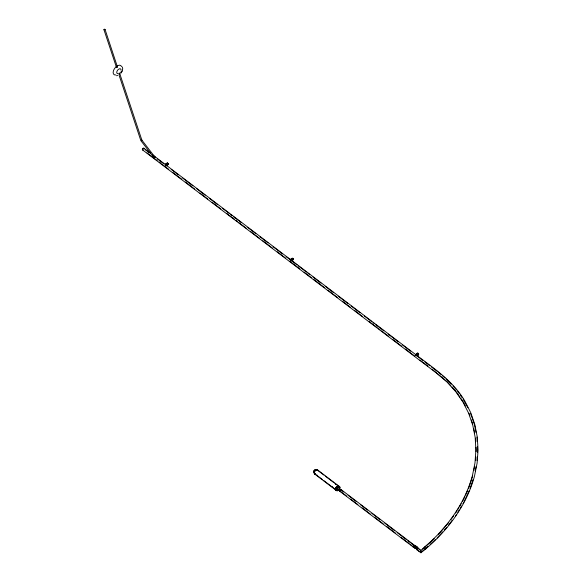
<?xml version="1.0" encoding="UTF-8"?>
<svg xmlns="http://www.w3.org/2000/svg" width="582" height="582" viewBox="0 0 582 582"><rect width="100%" height="100%" fill="white"/><g stroke="black" fill="none" stroke-linecap="round" stroke-linejoin="round"><path stroke-width="0.87" d="M166.096 164.437L166.867 165.317L167.354 164.873M292.615 260.154L292.491 260.641L292.688 260.118M417.738 355.071L417.796 355.246M119.645 73.725L119.732 74.256L118.983 74.511M167.034 163.833L166.161 163.717L166.939 163.477M166.183 165.899L165.71 165.252L165.957 165.572M292.266 258.699C290.491 258.546 291.822 258.794 292.266 258.917M416.792 354.489L417.541 355.689L416.61 353.994L417.323 353.558L417.425 353.921M291.567 258.43L291.349 258.735L292.157 258.597L291.437 259.237L292.331 260.663L290.935 259.026L291.029 259.805L291.327 259.368L292.062 260.343L291.444 259.441M291.298 261.012L291.276 260.547L297.075 264.956M293.27 259.179L292.36 258.364L293.03 259.405M420.691 551.125L420.713 552.034M166.488 164.102L166.394 163.382L166.627 164.299L167.005 164.044M417.505 354.118C416.537 354.14 417.192 354.002 416.879 353.434M292.128 259.376L291.691 259.47L292.113 259.063M167.783 163.651L168.307 164.044L167.558 163.062L168.314 164.626L167.107 163.215L168.111 164.43L167.565 163.353L168.198 163.804M292.608 258.372L293.524 259.077L293.03 258.35M293.124 259.47L293.241 258.553M418.145 353.856L418.669 354.751L417.832 353.31L418.72 354.125L417.971 353.15L418.393 353.449M418.589 354.234L418.138 353.732L418.465 354.227M122.271 66.93L122.722 68.741L122.205 71.062M416.988 548.048L416.486 549.503L421.055 552.755A2.044 0.4 85.1 0 0 421.142 552.194A2.095 0.4 85.2 0 1 421.092 552.594L425.784 548.862L424.482 547.182L424.562 547.844M475.509 460.282L475.756 456.841M476.127 451.668L476.091 447.223M476.978 460.435L477.225 456.957M477.538 452.614L477.524 446.583M166.859 163.593C166.023 164.306 167.15 164 166.859 163.527M415.235 545.923L415.854 546.185M166.176 164.502C167.863 166.336 164.975 163.731 167.194 165.135M416.472 353.798L417.214 353.536M153.342 156.973L153.357 156.274L154.143 156.296M415.446 545.756L415.963 546.338L415.519 545.698M167.558 165.208C167.711 166.758 164.815 163.746 165.914 165.506M417.869 355.427L416.981 355.5L417.92 355.457M417.578 353.412L417.941 353.55M420.699 551.132A2.117 0.407 85.1 0 1 420.728 550.659L424.409 547.204L425.748 548.877M417.636 547.371L417.156 547.189M420.721 550.645L420.75 550.456A2.044 0.4 85.1 0 0 420.684 551.51L420.691 551.649M142.452 149.836L437.024 373.469L447.107 382.127L455.808 391.744L462.959 402.067L468.656 413.278L472.744 425.115L475.159 437.257L475.916 449.937L474.985 462.828L472.431 475.639C464.676 503.954 446.576 528.441 424.38 547.24L424.598 547.902M291.291 259.485L292.019 260.634L291.327 259.368M416.174 354.758L417.68 355.391L416.559 354.438L417.425 355.304L417.178 355.697L417.68 354.998L417.76 355.464M473.755 470.663L474.628 466.335M475.21 470.911L476.091 466.538M292.135 258.757L291.938 258.757M417.279 353.696L416.683 354.074L417.33 353.871M168.14 164.037L167.754 163.251M292.928 258.67L292.913 258.284L293.364 258.75M415.65 355.209L416.072 355.311L415.715 355.093M166.139 165.768L166.277 165.23L152.535 154.797M416.617 355.9L416.414 355.5L422.794 360.396M292.368 260.576L292.455 259.936M153.495 157.235L154.608 157.227L154.434 156.442M420.771 550.383L417.891 547.88M417.709 547.575L417.178 546.993M472.715 475.865L468.481 488.691M470.089 488.487L473.042 479.524M141.863 140.211L141.288 140.699M121.354 71.382L120.743 72.561M116.502 67.039L116.873 67.65L117.557 67.272L105.029 29.384L104.331 29.144L103.945 29.704L116.48 67.396L116.72 66.828M167.078 164.168L166.678 164.299M462.61 501.415L464.814 496.642M465.542 495.056L467.746 490.284M464.276 501.328L469.085 490.902M122.169 71.15L120.765 73.361M416.959 355.02C417.956 356.38 415.395 353.725 416.559 354.438M293.335 258.932C292.12 257.942 294.492 260.452 293.044 258.794M154.841 156.973L154.266 157.46M165.259 164.91L166.096 165.528M455.662 513.018L457.052 510.698M457.976 509.148L458.907 507.606M459.831 506.056L461.22 503.736M457.83 512.262L459.234 509.927M460.166 508.37L461.57 506.027M462.966 503.692L463.905 502.128M292.564 260.423L292.462 260.103M291.444 258.83C292.208 259.135 291.16 259.281 291.989 258.386M167.398 163.36L166.896 163.011L168.147 163.804L167.558 163.062L167.878 163.811M416.996 355.624L417.483 355.406M291.931 258.845L292.157 258.677M448.416 522.883L438.501 534.298M451.021 519.384L453.633 515.885M448.54 525.182L452.221 520.243M455.379 516.016L456.433 514.604M415.366 545.661L415.57 545.996M291.873 259.456C291.909 259.208 291.175 259.346 292.149 258.837M292.055 258.866L291.597 259.048L291.888 258.503M416.668 353.827L417.236 353.66M437.169 537.957L442.633 531.941M444.452 529.933L446.881 527.256M291.989 260.583L291.371 259.55M417.192 355.617L417.076 355.573M340.15 489.949L339.866 490.35L340.201 489.913A0.742 0.422 -52.8 0 0 339.779 490.51M166.721 164.422L167.027 164.248M434.172 538.706L422.743 549.044M428.163 546.214L420.961 552.463C421.681 552.02 418.836 551.991 418.123 550.332M430.091 544.446L435.234 539.725M425.813 548.826C448.271 529.802 466.589 505.031 474.439 476.382L477.124 463.083L478.069 450.017L477.276 436.995L474.81 424.504L470.663 412.507L464.8 400.983C453.407 381.45 434.325 368.61 416.661 355.311L415.941 354.78L416.661 355.311M166.779 163.891L166.263 163.6L166.794 163.346M166.954 163.797L166.328 163.891L166.692 163.455M416.654 353.689C417.643 354.889 416.472 353.514 417.221 353.943L417.083 353.543M417.279 354.423C414.944 353.74 418.051 354.642 416.69 354.22M416.807 353.951L417.221 353.805L416.748 354.089M167.892 163.971L168.023 164.32L168.06 163.891M415.919 546.127L415.468 545.836M417.432 547.407L416.996 547.24L417.403 547.109M417.629 547.436L417.243 547.444M167.289 165.164L167.369 165.375M166.532 163.782L166.91 163.753M414.188 546.92L413.264 547.065L339.619 491.157M167.078 165.652L166.728 165.215M417.061 549.597L416.596 549.597M117.68 75.522L116.48 75.718M166.059 164.299L166.045 165.033M336.92 490.219L335.887 490.131L314.382 473.792M418.334 354.147L417.323 353.078L418.087 353.674M336.68 490.277C333.326 489.869 337.858 483.809 339.262 486.77M415.257 547.858C415.512 546.622 415.359 546.651 415.279 547.858M166.234 165.775C166.132 164.721 167.129 166.096 166.125 165.128M416.93 353.434L417.301 353.529M418.553 353.951L418.371 353.863M153.924 157.54L153.386 157.06M166.808 165.223L167.165 165.143L166.663 164.822M167.325 163.346L167.827 163.862M153.663 156.187L154.87 156.805M416.567 354.562L417.105 355.209L416.756 354.685M167.798 163.338L168.016 163.804M166.328 164.175L165.797 163.949L166.758 164.677M166.161 164.342L166.692 165.026M166.365 164.211C168.125 166.365 166.088 164.146 166.648 164.939M291.466 260.27C292.528 261.34 289.632 258.808 291.466 260.27L415.948 354.794M339.284 487.003C338.426 484.115 334.337 488.131 335.741 490.008M414.129 546.964A1.077 0.618 -52.8 0 1 413.147 546.687A1.077 0.618 -52.8 0 1 414.166 545.349A1.077 0.618 -52.8 0 1 414.697 546.222C415.192 544.396 412.478 545.96 413.264 547.065M166.226 165.193L290.753 259.754M143.863 148.221L150.367 153.153M145.071 149.559L149.378 152.826M157.344 158.871L163.848 163.804M171.159 169.362L178.39 174.847M182.733 178.143L192.853 185.833M196.469 188.575L205.148 195.166M209.491 198.455L217.442 204.5M222.506 208.341L229.017 213.281M230.457 214.38L231.905 215.478M233.353 216.577L241.304 222.615M247.816 227.555L255.774 233.593M260.11 236.889L268.062 242.927M273.125 246.768L282.532 253.912M286.148 256.655L289.763 259.397M298.522 266.054L306.481 272.092M307.922 273.191L309.369 274.289M312.985 277.032L320.944 283.07M325.28 286.366L333.239 292.404M338.302 296.245L347.701 303.382M351.317 306.132L359.996 312.716M364.332 316.011L371.563 321.504M373.011 322.603L374.459 323.701M375.907 324.8L383.858 330.838M388.201 334.126L398.321 341.816M402.664 345.111L410.616 351.15M424.896 361.989L429.8 365.722M431.204 366.784L437.511 371.571M159.213 161.927L160.559 162.945M147.013 152.877L157.147 160.574M161.49 163.869L168.729 169.362M173.072 172.658L181.759 179.256M185.374 181.999L194.788 189.143M199.852 192.991L207.81 199.037M212.154 202.332L220.84 208.923M226.631 213.325L234.59 219.363M236.037 220.462L237.485 221.56M238.933 222.666L246.171 228.159M250.515 231.454L259.201 238.045M262.817 240.795L272.231 247.939M277.294 251.788L285.26 257.826M289.596 261.122L299.73 268.819M304.073 272.114L311.312 277.607M313.487 279.258L324.341 287.501M327.957 290.243L337.371 297.387M342.434 301.236L350.393 307.281M354.736 310.577L362.702 316.623M369.214 321.57L377.172 327.608M378.62 328.706L380.068 329.812M381.516 330.911L388.754 336.403M393.097 339.699L401.784 346.29M405.399 349.04L414.813 356.184M419.877 360.032L427.843 366.071M432.186 369.374L447.347 381.894L450.839 385.75M317.656 469.994L339.008 486.21M317.481 470.198L323.883 475.065M325.309 476.149L333.85 482.631M335.276 483.715L338.833 486.414M341.023 489.535L414.668 545.443M340.805 489.789L343.693 491.979M348.021 495.267L355.966 501.298M360.294 504.587L367.518 510.065M371.847 513.36L379.791 519.384M384.848 523.225L394.232 530.348M397.12 532.537L406.505 539.667M407.946 540.765L413.722 545.145M417.658 548.128L420.269 550.106M340.565 491.448L346.341 495.835M350.67 499.123L357.886 504.601M362.222 507.89L370.167 513.921M374.495 517.209L383.16 523.785M386.768 526.528L395.433 533.105M401.209 537.492L409.153 543.523M410.594 544.614L412.041 545.712M314.564 473.588L322.392 479.532M323.818 480.616L332.358 487.098M332.533 487.185L335.203 489.258M293.022 258.75C292.935 258.459 290.978 257.637 293.073 258.721M438.217 372.109L440.93 374.437M442.291 375.608L445.004 377.944M446.365 379.108L451.334 384.098M418.218 353.449L418.523 353.951L418.327 353.478M293.102 258.823L293.466 259.092L293.117 258.925M416.217 355.26L415.795 354.947L416.283 355.333M418.218 353.791L418.531 353.98L418.16 353.725M292.069 258.444L292.535 258.321L292.353 258.648M453.094 386.048L456.615 389.933M451.996 387.03L456.07 391.526M291.517 259.39L290.949 259.012L291.08 259.848M420.881 552.835L420.764 551.612L420.728 552.158M141.819 140.051L155.299 157.54M154.506 158.355L140.844 140.626L119.077 75.194M166.19 164.881L165.95 164.43L166.154 164.837M418.182 353.907L418.574 353.827M166.016 164.997L165.775 163.957L165.972 164.932M457.692 391.293L459.154 393.41M460.136 394.822L462.086 397.644M463.061 399.056L467.877 407.764M456.557 392.232L459.94 397.128M460.908 398.524L462.843 401.325M416.297 354.714L416.108 354.111L416.377 354.831M103.967 29.769C106.426 29.115 102.563 30.111 105.029 29.384M463.323 402.024L465.302 405.93M417.33 353.507L417.272 353.121L417.381 353.601M153.408 157.104L153.241 156.543M291.458 258.648L291.597 259.048M470.642 413.482L474.483 424.598M468.968 413.155L469.849 415.701M471.311 419.935L472.773 424.169M119.856 73.965L141.855 140.095M166.263 163.6L166.401 164M153.575 157.111L154.245 158.086L153.553 157.009M474.657 425.486L476.069 432.608M473.763 428.541L474.636 432.957M420.793 552.573L420.771 551.7M476.949 437.06L477.218 441.454M475.552 438.151L475.763 441.782M118.11 73.645A2.83 1.63 -52.8 0 1 116.837 71.768A2.83 1.63 -52.8 0 1 119.295 68.88A2.83 1.63 -52.8 0 1 121.034 70.226M119.477 72.954A2.83 1.63 -52.8 0 1 118.888 73.361M115.753 74.983A5.653 3.259 -52.8 0 1 114.581 68.458A5.653 3.259 -52.8 0 1 121.558 66.624M415.257 548.528A1.077 0.618 -52.8 0 1 415.017 547.604L415.635 546.949L415.061 547.64A1.077 0.618 -52.8 0 1 416.035 546.665A1.077 0.618 -52.8 0 1 416.523 547.356M416.945 549.634A1.077 0.618 -52.8 0 1 416.421 548.906A1.077 0.618 -52.8 0 1 417.425 547.8A1.077 0.618 -52.8 0 1 418 548.47M417.563 548.084A0.742 0.422 -52.8 0 1 417.738 548.6M417.068 549.335A0.742 0.422 -52.8 0 1 416.654 549.102M416.661 548.877A0.742 0.422 -52.8 0 1 417.258 548.128M142.881 149.669A0.742 0.422 -52.8 0 1 142.874 148.708A0.742 0.422 -52.8 0 1 143.718 148.708M143.165 149.843A1.077 0.618 -52.8 0 1 142.343 149.421A1.077 0.618 -52.8 0 1 143.288 148.148A1.077 0.618 -52.8 0 1 143.95 148.788M334.905 483.584A2.197 1.266 -52.8 0 1 335.443 483.962M335.516 484.122A2.197 1.266 -52.8 0 1 335.581 484.602M332.613 487.25A2.197 1.266 -52.8 0 1 332.315 486.836M339.015 486.719A2.241 1.295 -52.8 0 1 339.066 486.952M336.796 490.029A2.241 1.295 -52.8 0 1 335.676 489.091M335.727 488.618A2.241 1.295 -52.8 0 1 337.342 486.421M337.698 486.254A2.241 1.295 -52.8 0 1 338.622 486.254M339.575 488.887A2.517 1.448 -52.8 0 0 338.498 486.501A2.517 1.448 -52.8 0 0 336.149 489.949A2.517 1.448 -52.8 0 0 339.022 489.695A2.401 1.382 -52.8 0 1 336.316 489.979A2.401 1.382 -52.8 0 1 338.484 486.676A2.401 1.382 -52.8 0 1 339.641 488.815M338.186 489.717A1.433 0.829 -52.8 0 1 337.029 489.135A1.433 0.829 -52.8 0 1 338.448 487.44A1.433 0.829 -52.8 0 1 339.066 488.662M336.709 490.27A2.517 1.448 -52.8 0 1 336.156 487.316A2.517 1.448 -52.8 0 1 339.255 486.734M317.43 470.154A2.241 1.295 -52.8 0 1 317.656 470.511M315.197 473.843A2.241 1.295 -52.8 0 1 314.433 472.155A2.241 1.295 -52.8 0 1 316.426 470.016M316.601 469.972A2.241 1.295 -52.8 0 1 317.066 469.965M315.56 474.003A2.517 1.448 -52.8 0 1 314.12 472.751A2.517 1.448 -52.8 0 1 315.961 470.023A2.517 1.448 -52.8 0 1 317.903 470.525M415.293 548.259A1.077 0.618 -52.8 0 1 414.624 547.786A1.077 0.618 -52.8 0 1 415.381 546.585L415.446 546.636A1.077 0.618 -52.8 0 1 416.239 546.76M337.254 488.225A1.018 0.589 -52.8 0 1 337.465 487.956M337.8 487.68A1.018 0.589 -52.8 0 1 338.026 487.585M340.223 491.215A1.077 0.618 -52.8 0 1 339.532 490.582A1.077 0.618 -52.8 0 1 340.63 489.411A1.077 0.618 -52.8 0 1 341.037 490.35M337.88 489.578A1.077 0.618 -52.8 0 1 337.298 489.018A1.077 0.618 -52.8 0 1 338.084 487.869A1.077 0.618 -52.8 0 1 338.913 488.058M414.042 546.767A0.742 0.422 -52.8 0 1 413.431 546.374A0.742 0.422 -52.8 0 1 414.355 545.632M340.346 489.768A0.742 0.422 -52.8 0 1 340.812 490.342M340.186 490.968A0.742 0.422 -52.8 0 1 339.837 490.902M314.586 472.591A1.695 0.975 -52.8 0 1 314.062 470.802A1.695 0.975 -52.8 0 1 316.179 469.936M313.982 471.624A1.018 0.589 -52.8 0 1 314.091 470.467A1.018 0.589 -52.8 0 1 315.182 469.98M317.503 475.29A1.811 1.04 -52.8 0 1 317.372 475.181M314.571 472.526A1.47 0.844 -52.8 0 1 314.135 472.242M314.076 471.616A1.47 0.844 -52.8 0 1 315.32 470.052M417.49 353.478L417.876 353.47L417.49 353.47M340.834 490.029L340.834 490.029M416.13 354.467L416.145 354.431M168.322 164.611L167.754 164.444L168.314 164.626M293.459 259.718L293.037 259.557L293.43 259.725M154.026 156.594L154.623 156.842L154.026 156.594M418.567 354.765L418.138 354.533L418.545 354.765M291.458 259.557L291.909 260.169L291.458 259.557M290.724 259.958L291.218 260.46L290.724 259.958"/></g></svg>
